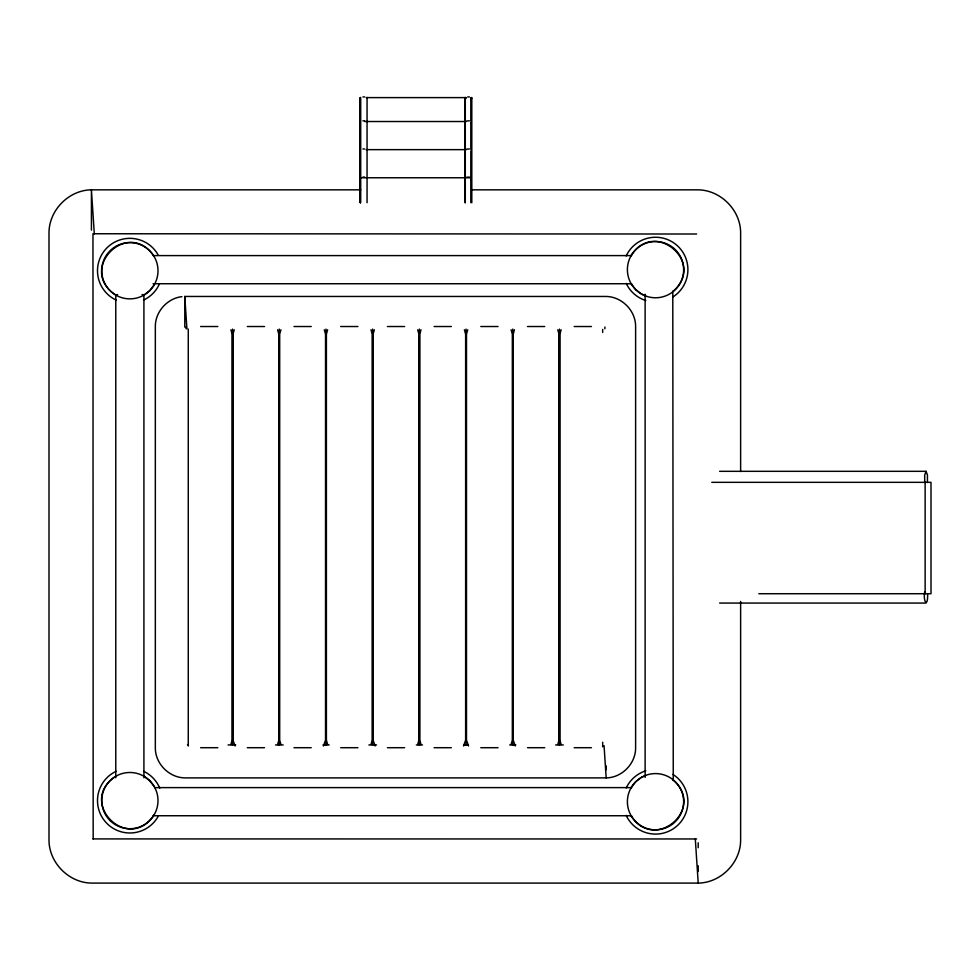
<?xml version="1.0" encoding="UTF-8"?>
<svg xmlns="http://www.w3.org/2000/svg" width="980" height="980" viewBox="0 0 980 980"><rect width="100%" height="100%" fill="white"/><g stroke="black" fill="none" stroke-linecap="round" stroke-linejoin="round"><path stroke-width="1.47" d="M927.435 482.466L927.435 475.031L926.063 471.319L719.614 471.319M924.691 591.92C922.817 601.965 928.207 608.311 927.595 593.721M93.002 838.917L696.621 838.966M604.844 328.815L604.942 327.014M696.621 234.012L92.965 233.755L93.174 839.088M234.232 329.782L232.995 334.192L232.995 740.12L235.065 745.988M280.929 329.782L279.692 334.192L279.692 740.12L280.929 744.531M327.626 329.782L326.401 334.192L326.401 740.12L327.626 744.531M374.323 329.782L373.098 334.192L373.098 740.12L375.168 745.988M421.02 329.782L419.795 334.192L419.795 740.12L421.02 744.531M230.9 744.531L232.125 740.12L232.125 334.192L230.9 329.782M467.73 329.782L466.492 334.192L466.492 740.12L468.563 745.988M277.597 744.531L278.835 740.12L278.835 334.192L277.597 329.782M514.427 329.782L513.202 334.192L513.202 740.12L515.272 745.988M561.124 329.782L559.899 334.192L559.899 740.12L561.124 744.531M371.004 744.531L372.229 740.12L372.229 334.192L371.004 329.782M417.701 744.531L418.926 740.12L418.926 334.192L417.701 329.782M511.095 744.531L512.332 740.12L512.332 334.192L511.095 329.782M557.804 744.531L559.029 740.12L559.029 334.192L557.804 329.782M323.461 745.988L325.532 740.12L325.532 334.192L324.294 329.782M463.565 745.988L465.623 740.12L465.623 334.192L464.398 329.782M154.252 814.649C128.503 854.082 76.403 802.093 115.787 776.27M631.145 255.596C654.383 218.442 706.372 262.836 673.101 291.293M154.215 284.825L149.744 290.644L143.913 295.103M631.181 787.614L635.653 781.795L641.484 777.336L645.551 775.658M926.063 471.319L924.691 475.031L924.691 482.466M465.292 98.417L466.162 98.11M181.876 296.658C167.286 298.349 155.293 311.714 155.33 326.426L155.33 747.887C155.232 763.824 169.393 777.985 185.318 777.887L606.167 777.887C621.896 777.74 635.714 763.653 635.616 747.924L635.616 326.463C635.726 310.525 621.553 296.364 605.628 296.462L184.791 296.462L184.791 327.112M466.86 120.92L469.42 120.846M466.86 149.046L469.42 148.972M466.86 177.172L469.42 177.098M360.75 189.838L91.422 189.838C68.759 190.034 48.878 210.345 49 232.983L49 839.897C48.853 862.841 69.249 883.237 92.194 883.09L698.201 883.09C720.864 882.882 740.745 862.584 740.623 839.946L740.623 601.463M362.931 96.934L364.67 96.934M467.68 96.934L469.42 96.934M362.931 120.846L364.67 120.846M362.931 148.972L364.67 148.972M362.931 177.098L364.67 177.098M366.177 97.608L466.247 97.608M364.67 121.52L466.247 121.52M366.177 149.646L466.247 149.646M360.113 177.772L470.804 177.772M472.47 189.838L697.429 189.838C720.374 189.691 740.77 210.088 740.623 233.032L740.623 471.515M153.076 255.596L631.61 255.596M153.076 283.735L631.61 283.735M672.782 291.183L673.26 780.423M117.661 294.637L115.775 294.637L115.775 777.765M142.026 294.637L143.913 294.637L143.913 777.765M200.594 326.524L217.829 326.524M247.291 326.524L264.526 326.524M293.988 326.524L311.236 326.524M340.697 326.524L357.933 326.524M387.394 326.524L404.63 326.524M434.091 326.524L451.327 326.524M480.788 326.524L498.036 326.524M527.497 326.524L544.733 326.524M574.194 326.524L591.43 326.524M711.762 482.332L931 482.332L931 593.721L758.826 593.721M719.614 603.068L926.063 603.068M228.071 744.947L235.727 744.947M275.527 744.947L283.171 744.947M322.971 744.947L329.096 744.947M368.897 744.947L376.553 744.947M416.353 744.947L422.478 744.947M463.797 744.947L468.391 744.947M509.723 744.947L515.848 744.947M555.648 744.947L563.304 744.947M200.594 747.703L217.829 747.703M247.291 747.703L264.526 747.703M293.988 747.703L311.236 747.703M340.697 747.703L357.933 747.703M387.394 747.703L404.63 747.703M434.091 747.703L451.327 747.703M480.788 747.703L498.036 747.703M527.497 747.703L544.733 747.703M574.194 747.703L591.43 747.703M154.595 787.614L631.61 787.614M153.076 815.74L631.61 815.74M186.004 326.977L186.102 328.778M470.939 98.11L471.809 98.417M645.551 295.691L641.484 294.012L635.653 289.553L631.181 283.722M143.913 776.234L149.744 780.705L154.215 786.524M115.787 295.078A28.126 28.126 0 0 1 115.836 246.36A28.126 28.126 0 0 1 158 270.762A28.126 28.126 0 0 1 115.787 295.078C76.403 269.255 128.503 217.254 154.252 256.699M673.101 780.043C706.372 808.512 654.383 852.906 631.145 815.752M187.523 744.531L188.368 745.988M695.31 839.052L698.201 883.09M604.048 745.621L606.167 777.887M184.791 296.462L186.898 328.729M94.301 233.865L91.422 189.838L91.422 230.141M925.132 482.332L925.132 593.721M698.201 842.788L698.201 847.737M698.201 865.757L698.201 871.453M645.122 294.245L645.122 777.373M606.167 765.858L606.167 769.802M602.676 329.402L602.676 332.465M602.676 742.264L602.676 746.846M559.457 329.084L559.457 745.229M512.76 329.084L512.76 745.229M471.809 97.424L471.809 202.713M470.804 97.853L470.804 98.588M470.804 98.809L470.804 99.433M470.804 100.021L470.804 120.871M470.804 122.206L470.804 123.088M470.804 123.345L470.804 149.352M470.804 150.847L470.804 177.882M470.804 178.213L470.804 178.862M470.804 179.144L470.804 179.879M470.804 180.185L470.804 202.701M466.064 329.084L466.064 745.229M465.292 97.424L465.292 202.713M465.182 97.608L465.182 202.701M419.366 329.084L419.366 745.229M372.657 329.084L372.657 745.229M367.059 97.424L367.059 202.713M360.542 97.424L360.542 202.713M360.42 97.608L360.42 202.701M360.113 97.608L360.113 202.701M325.96 329.084L325.96 745.229M279.263 329.084L279.263 745.229M232.566 329.084L232.566 745.229M188.27 329.035L188.27 744.947M157.939 816.781A32.389 32.389 0 0 1 106.024 822.514A32.389 32.389 0 0 1 116.154 771.285M143.533 771.248A32.389 32.389 0 0 1 159.777 788.189M626.159 255.976A32.389 32.389 0 0 1 676.861 245.27A32.389 32.389 0 0 1 672.942 296.94M645.82 300.542A32.389 32.389 0 0 1 626.196 283.355M672.942 774.408A32.389 32.389 0 0 1 676.861 826.067A32.389 32.389 0 0 1 626.159 815.372M626.196 787.981A32.389 32.389 0 0 1 645.82 770.807M159.201 284.457A32.389 32.389 0 0 1 143.533 300.088M116.154 300.064A32.389 32.389 0 0 1 106.024 248.822A32.389 32.389 0 0 1 157.939 254.567M110.005 820.517A28.126 28.126 0 0 0 157.045 807.863A28.126 28.126 0 0 0 122.561 773.453A28.126 28.126 0 0 0 110.005 820.517M635.653 289.553A28.126 28.126 0 0 0 682.705 276.887A28.126 28.126 0 0 0 648.221 242.477A28.126 28.126 0 0 0 635.653 289.553M641.435 826.054A28.126 28.126 0 0 0 683.648 801.738A28.126 28.126 0 0 0 641.484 777.336A28.126 28.126 0 0 0 641.435 826.054"/></g></svg>
